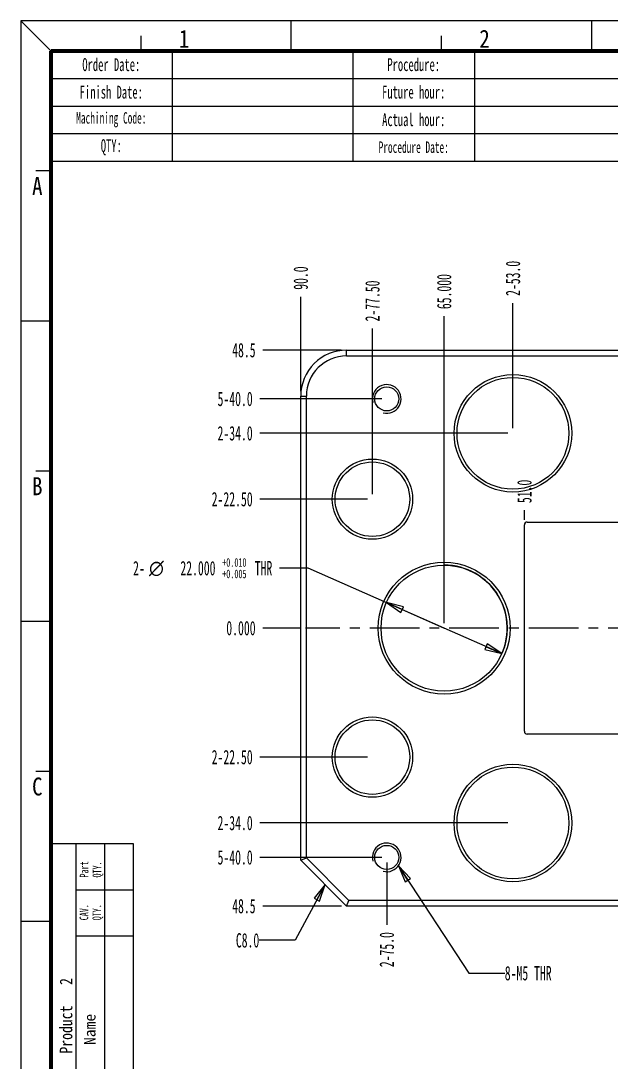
# Model space of a CAD drawing. Header units: millimetres. Extents: x 12 to 416, y 8 to 293.
# Drawn here: x 12.2 to 115.1, y 111.4 to 293.1 of the extents above; entities that cross this region are included whole.
import ezdxf
from ezdxf.enums import TextEntityAlignment as Align

# ---------------------------------------------------------------- set-up
doc = ezdxf.new("R2010")
doc.units = ezdxf.units.MM
doc.header["$LTSCALE"] = 23.1
doc.linetypes.add('CENTER', pattern=[0.6, 0.375, -0.075, 0.075, -0.075])
doc.layers.get('0').update_dxf_attribs({"linetype": 'CONTINUOUS'})
for name, color, linetype in [('AXIS', 7, 'CONTINUOUS'), ('DIM', 7, 'CONTINUOUS'), ('NOTE', 7, 'CONTINUOUS')]:
    doc.layers.add(name, color=color, linetype=linetype)
doc.styles.get("Standard").update_dxf_attribs({"font": 'txt', "width": 0.6})
doc.styles.add('TEXTSTYLE_10', font='txt')
doc.styles.add('TEXTSTYLE_2', font='gdt', dxfattribs={"width": 0.6})
doc.styles.add('TEXTSTYLE_4', font='txt', dxfattribs={"width": 0.8})
doc.styles.add('TEXTSTYLE_5', font='txt', dxfattribs={"width": 0.85})
doc.dimstyles.new('DIMSTYLE_1', dxfattribs={"dimtxt": 2.5, "dimasz": 3, "dimexe": 1.75, "dimexo": 0.875, "dimtad": 0, "dimtih": 1, "dimtoh": 1, "dimdec": 1, "dimzin": 0, "dimdsep": 46, "dimtxsty": 'Standard', "dimblk": 'CLOSED', "dimblk1": 'CLOSED', "dimblk2": 'CLOSED', "dimcen": 0.09, "dimadec": 0, "dimazin": 0, "dimtp": 0.3, "dimtm": 0.3, "dimtfac": 1, "dimtdec": 1, "dimtofl": 0, "dimtmove": 0, "dimatfit": 3, "dimldrblk": 'CLOSED', "dimfxl": 0, "dimtolj": 1, "dimtzin": 0, "dimarcsym": 0})
doc.dimstyles.new('DIMSTYLE_2', dxfattribs={"dimtxt": 2.5, "dimasz": 3, "dimexe": 1.75, "dimexo": 0.875, "dimtad": 0, "dimtih": 1, "dimtoh": 1, "dimdec": 3, "dimzin": 0, "dimdsep": 46, "dimtxsty": 'Standard', "dimblk": 'CLOSED', "dimblk1": 'CLOSED', "dimblk2": 'CLOSED', "dimcen": 0.09, "dimadec": 0, "dimazin": 0, "dimtp": 0.1, "dimtm": 0.1, "dimtfac": 1, "dimtdec": 3, "dimtofl": 0, "dimtmove": 0, "dimatfit": 3, "dimldrblk": 'CLOSED', "dimfxl": 0, "dimtolj": 1, "dimtzin": 0, "dimarcsym": 0})
doc.dimstyles.new('DIMSTYLE_3', dxfattribs={"dimtxt": 2.5, "dimasz": 3, "dimexe": 1.75, "dimexo": 0.875, "dimtad": 0, "dimtih": 1, "dimtoh": 1, "dimzin": 0, "dimdsep": 46, "dimtxsty": 'Standard', "dimblk": 'CLOSED', "dimblk1": 'CLOSED', "dimblk2": 'CLOSED', "dimcen": 0.09, "dimadec": 0, "dimazin": 0, "dimtp": 0.2, "dimtm": 0.2, "dimtfac": 1, "dimtofl": 0, "dimtmove": 0, "dimatfit": 3, "dimldrblk": 'CLOSED', "dimfxl": 0, "dimtolj": 1, "dimtzin": 0, "dimarcsym": 0})
doc.dimstyles.new('DIMSTYLE_5', dxfattribs={"dimtxt": 2.5, "dimasz": 3, "dimexe": 1.75, "dimexo": 0.875, "dimtad": 0, "dimtih": 1, "dimtoh": 1, "dimdec": 3, "dimzin": 0, "dimdsep": 46, "dimtxsty": 'Standard', "dimblk": 'CLOSED', "dimblk1": 'CLOSED', "dimblk2": 'CLOSED', "dimcen": 0.09, "dimadec": 0, "dimazin": 0, "dimtp": 0.3, "dimtm": 0.3, "dimtfac": 1, "dimtdec": 3, "dimtofl": 0, "dimtmove": 0, "dimatfit": 3, "dimldrblk": 'CLOSED', "dimfxl": 0, "dimtolj": 1, "dimtzin": 0, "dimarcsym": 0})
doc.dimstyles.new('DIMSTYLE_6', dxfattribs={"dimtxt": 2.5, "dimasz": 3, "dimexe": 1.75, "dimexo": 0.875, "dimtad": 0, "dimtih": 1, "dimtoh": 1, "dimzin": 0, "dimdsep": 46, "dimtxsty": 'Standard', "dimblk": 'CLOSED', "dimblk1": 'CLOSED', "dimblk2": 'CLOSED', "dimcen": 0.09, "dimadec": 0, "dimazin": 0, "dimtp": 0.3, "dimtm": 0.3, "dimtfac": 1, "dimtofl": 0, "dimtmove": 0, "dimatfit": 3, "dimldrblk": 'CLOSED', "dimfxl": 0, "dimtolj": 1, "dimtzin": 0, "dimarcsym": 0})
doc.dimstyles.new('DIMSTYLE_9', dxfattribs={"dimtxt": 2.5, "dimasz": 3, "dimexe": 1.75, "dimexo": 0.875, "dimtad": 1, "dimdec": 3, "dimzin": 0, "dimdsep": 46, "dimtxsty": 'Standard', "dimblk": 'CLOSED', "dimblk1": 'CLOSED', "dimblk2": 'CLOSED', "dimcen": 0.09, "dimadec": 0, "dimazin": 0, "dimtol": 1, "dimtp": 0.01, "dimtm": -0.005, "dimtfac": 0.6, "dimtdec": 3, "dimtofl": 0, "dimtmove": 0, "dimatfit": 3, "dimldrblk": 'CLOSED', "dimfxl": 0, "dimtolj": 1, "dimtzin": 0, "dimarcsym": 0})
doc.dimstyles.get("Standard").update_dxf_attribs({"dimtxt": 2.5, "dimasz": 3, "dimexe": 1.75, "dimexo": 0.875, "dimtad": 1, "dimdec": 3, "dimzin": 0, "dimdsep": 46, "dimtxsty": 'Standard', "dimblk": 'CLOSED', "dimblk1": 'CLOSED', "dimblk2": 'CLOSED', "dimcen": 0.09, "dimadec": 0, "dimazin": 0, "dimtol": 1, "dimtp": 0.001, "dimtm": 0.001, "dimtfac": 1, "dimtdec": 3, "dimtofl": 0, "dimtmove": 0, "dimatfit": 3, "dimldrblk": 'CLOSED', "dimfxl": 0, "dimtolj": 1, "dimtzin": 0, "dimarcsym": 0})

# ---------------------------------------------------------------- blocks, each defined once
blk = doc.blocks.new('*D1')
at = {"layer": 'DIM', "color": 2, "linetype": 'Continuous'}
blk.add_line((68.14, 138.6), (54.39, 138.6), dxfattribs=at)
at = {"layer": 'DIM', "color": 2, "linetype": 'Continuous', "insert": (53.14, 139.85), "char_height": 2.5, "width": 6, "attachment_point": 3, "line_spacing_factor": 0.9}
blk.add_mtext('48.5', dxfattribs=at)
blk = doc.blocks.new('_CLOSED')
at = {"color": 0, "linetype": 'ByBlock'}
for p, q in [((0, 0), (-1, 0.183)), ((-1, 0.183), (-1, -0.183)), ((-1, -0.183), (0, 0)), ((-1, 0), (0, 0))]:
    blk.add_line(p, q, dxfattribs=at)
blk = doc.blocks.new('*D2')
at = {"layer": 'DIM', "color": 2, "linetype": 'Continuous'}
blk.add_line((60.98, 187.1), (54.39, 187.1), dxfattribs=at)
at = {"layer": 'DIM', "color": 2, "linetype": 'Continuous', "insert": (53.14, 188.35), "char_height": 2.5, "width": 7.5, "attachment_point": 3, "line_spacing_factor": 0.9}
blk.add_mtext('0.000', dxfattribs=at)
blk = doc.blocks.new('*D3')
at = {"layer": 'DIM', "color": 2, "linetype": 'Continuous'}
blk.add_line((68.14, 235.6), (54.39, 235.6), dxfattribs=at)
at = {"layer": 'DIM', "color": 2, "linetype": 'Continuous', "insert": (53.14, 236.85), "char_height": 2.5, "width": 6, "attachment_point": 3, "line_spacing_factor": 0.9}
blk.add_mtext('48.5', dxfattribs=at)
blk = doc.blocks.new('*D6')
at = {"layer": 'DIM', "color": 2, "linetype": 'Continuous'}
blk.add_line((61.01, 228.47), (61.01, 244.88), dxfattribs=at)
at = {"layer": 'DIM', "color": 2, "linetype": 'Continuous', "insert": (59.76, 246.13), "char_height": 2.5, "width": 6, "attachment_point": 1, "rotation": 90, "line_spacing_factor": 0.9}
blk.add_mtext('90.0', dxfattribs=at)
blk = doc.blocks.new('*D7')
at = {"layer": 'DIM', "color": 2, "linetype": 'Continuous'}
blk.add_line((72.64, 209.6), (53.88, 209.6), dxfattribs=at)
at = {"layer": 'DIM', "color": 2, "linetype": 'Continuous', "insert": (52.63, 210.85), "char_height": 2.5, "width": 10.5, "attachment_point": 3, "line_spacing_factor": 0.9}
blk.add_mtext('2-22.50', dxfattribs=at)
blk = doc.blocks.new('*D8')
at = {"layer": 'DIM', "color": 2, "linetype": 'Continuous'}
blk.add_line((75.14, 227.1), (53.88, 227.1), dxfattribs=at)
at = {"layer": 'DIM', "color": 2, "linetype": 'Continuous', "insert": (52.63, 228.35), "char_height": 2.5, "width": 9, "attachment_point": 3, "line_spacing_factor": 0.9}
blk.add_mtext('5-40.0', dxfattribs=at)
blk = doc.blocks.new('*D9')
at = {"layer": 'DIM', "color": 2, "linetype": 'Continuous'}
blk.add_line((72.64, 164.6), (53.88, 164.6), dxfattribs=at)
at = {"layer": 'DIM', "color": 2, "linetype": 'Continuous', "insert": (52.63, 165.85), "char_height": 2.5, "width": 10.5, "attachment_point": 3, "line_spacing_factor": 0.9}
blk.add_mtext('2-22.50', dxfattribs=at)
blk = doc.blocks.new('*D10')
at = {"layer": 'DIM', "color": 2, "linetype": 'Continuous'}
blk.add_line((75.14, 147.1), (53.88, 147.1), dxfattribs=at)
at = {"layer": 'DIM', "color": 2, "linetype": 'Continuous', "insert": (52.63, 148.35), "char_height": 2.5, "width": 9, "attachment_point": 3, "line_spacing_factor": 0.9}
blk.add_mtext('5-40.0', dxfattribs=at)
blk = doc.blocks.new('*D11')
at = {"layer": 'DIM', "color": 2, "linetype": 'Continuous'}
blk.add_line((97.14, 153.1), (53.88, 153.1), dxfattribs=at)
at = {"layer": 'DIM', "color": 2, "linetype": 'Continuous', "insert": (52.63, 154.35), "char_height": 2.5, "width": 9, "attachment_point": 3, "line_spacing_factor": 0.9}
blk.add_mtext('2-34.0', dxfattribs=at)
blk = doc.blocks.new('*D12')
at = {"layer": 'DIM', "color": 2, "linetype": 'Continuous'}
blk.add_line((97.14, 221.1), (53.88, 221.1), dxfattribs=at)
at = {"layer": 'DIM', "color": 2, "linetype": 'Continuous', "insert": (52.63, 222.35), "char_height": 2.5, "width": 9, "attachment_point": 3, "line_spacing_factor": 0.9}
blk.add_mtext('2-34.0', dxfattribs=at)
blk = doc.blocks.new('*D13')
at = {"layer": 'DIM', "color": 2, "linetype": 'Continuous'}
blk.add_line((98.01, 221.97), (98.01, 243.81), dxfattribs=at)
at = {"layer": 'DIM', "color": 2, "linetype": 'Continuous', "insert": (96.76, 245.06), "char_height": 2.5, "width": 9, "attachment_point": 1, "rotation": 90, "line_spacing_factor": 0.9}
blk.add_mtext('2-53.0', dxfattribs=at)
blk = doc.blocks.new('*D17')
at = {"layer": 'DIM', "color": 2, "linetype": 'Continuous'}
blk.add_line((86.01, 187.97), (86.01, 241.5), dxfattribs=at)
at = {"layer": 'DIM', "color": 2, "linetype": 'Continuous', "insert": (84.76, 242.75), "char_height": 2.5, "width": 9, "attachment_point": 1, "rotation": 90, "line_spacing_factor": 0.9}
blk.add_mtext('65.000', dxfattribs=at)
blk = doc.blocks.new('*D19')
at = {"layer": 'DIM', "color": 2, "linetype": 'Continuous'}
blk.add_line((73.51, 210.47), (73.51, 239.36), dxfattribs=at)
at = {"layer": 'DIM', "color": 2, "linetype": 'Continuous', "insert": (72.26, 240.61), "char_height": 2.5, "width": 10.5, "attachment_point": 1, "rotation": 90, "line_spacing_factor": 0.9}
blk.add_mtext('2-77.50', dxfattribs=at)
blk = doc.blocks.new('*D20')
at = {"layer": 'DIM', "color": 2, "linetype": 'Continuous'}
blk.add_line((76.01, 146.22), (76.01, 135.31), dxfattribs=at)
at = {"layer": 'DIM', "color": 2, "linetype": 'Continuous', "insert": (74.76, 134.06), "char_height": 2.5, "width": 9, "attachment_point": 3, "rotation": 90, "line_spacing_factor": 0.9}
blk.add_mtext('2-75.0', dxfattribs=at)
blk = doc.blocks.new('*D24')
at = {"layer": 'DIM', "color": 2, "linetype": 'Continuous'}
for p, q in [((62.3, 197.56), (57.3, 197.56)), ((86.01, 187.1), (62.3, 197.56)), ((75.95, 191.54), (86.01, 187.1)), ((96.07, 182.65), (86.01, 187.1))]:
    blk.add_line(p, q, dxfattribs=at)
at = {"layer": 'DIM', "color": 2, "linetype": 'Continuous', "xscale": 3, "yscale": 3, "zscale": 3}
for p, rotation in [((75.95, 191.54), 156.1914678364), ((96.07, 182.65), 336.1914678364)]:
    blk.add_blockref('_CLOSED', p, dxfattribs=dict(at, rotation=rotation))
at = {"layer": 'DIM', "color": 2, "linetype": 'Continuous', "width": 0.6}
for s, height, p in [('2-', 2.5, (33.82, 196.31)), ('22.000', 2.5, (46.15, 196.31)), ('+0.010', 1.5, (51.55, 197.81)), ('THR', 2.5, (56.05, 196.31)), ('+0.005', 1.5, (51.55, 195.81))]:
    blk.add_text(s, height=height, dxfattribs=at).set_placement(p, align=Align.RIGHT)
at = {"layer": 'DIM', "color": 2, "linetype": 'Continuous', "style": 'TEXTSTYLE_2'}
blk.add_text('n', height=2.5, dxfattribs=at).set_placement((37.15, 196.31), align=Align.RIGHT)
blk = doc.blocks.new('*D27')
at = {"layer": 'DIM', "color": 2, "linetype": 'Continuous'}
blk.add_line((100.01, 205.97), (100.01, 207.66), dxfattribs=at)
at = {"layer": 'DIM', "color": 2, "linetype": 'Continuous', "insert": (98.76, 208.91), "char_height": 2.5, "width": 6, "attachment_point": 1, "rotation": 90, "line_spacing_factor": 0.9}
blk.add_mtext('51.0', dxfattribs=at)
blk = doc.blocks.new('*T43')
at = {"color": 0, "linetype": 'ByBlock', "lineweight": -2}
for p, q in [((0, 0), (392.97, 0)), ((0, 0), (0, -19.2)), ((21.2, 0), (21.2, -19.2)), ((52.73, 0), (52.73, -19.2)), ((73.93, 0), (73.93, -19.2)), ((105.46, 0), (105.46, -19.2)), ((136.99, 0), (136.99, -19.2)), ((168.52, 0), (168.52, -19.2)), ((200.05, 0), (200.05, -19.2)), ((231.58, 0), (231.58, -19.2)), ((263.11, 0), (263.11, -19.2)), ((294.64, 0), (294.64, -19.2)), ((326.17, 0), (326.17, -19.2)), ((392.97, 0), (392.97, -19.2)), ((0, -4.8), (326.17, -4.8)), ((0, -9.6), (326.17, -9.6)), ((0, -14.4), (326.17, -14.4)), ((0, -19.2), (392.97, -19.2))]:
    blk.add_line(p, q, dxfattribs=at)
at = {"color": 0, "linetype": 'Continuous'}
for s, insert, char_height, width, attachment_point in [('  Remark:   ', (326.23, -0.06), 3, 66.68, 1), ('Finish Date:', (10.6, -7.2), 2.25, 21.08, 5), ('Future hour:', (63.33, -7.2), 2.25, 21.08, 5), ('Machining Code:', (10.6, -12), 2, 21.08, 5), ('Actual hour:', (63.33, -12), 2.25, 21.08, 5), ('QTY:', (10.6, -16.8), 2.25, 21.08, 5), ('Procedure Date:', (63.33, -16.8), 2, 21.08, 5)]:
    blk.add_mtext(s, dxfattribs=dict(at, insert=insert, char_height=char_height, width=width, attachment_point=attachment_point))
at = {"color": 0, "linetype": 'Continuous', "char_height": 2.25, "width": 21.08, "attachment_point": 5, "line_spacing_factor": 0.9}
for s, insert in [('Order Date: ', (10.6, -2.4)), ('Procedure:', (63.33, -2.4))]:
    blk.add_mtext(s, dxfattribs=dict(at, insert=insert))
blk = doc.blocks.new('*T45')
at = {"color": 0, "linetype": 'ByBlock', "lineweight": -2}
for p, q in [((0, 0), (14.105, 0)), ((0, 0), (0, -135.975)), ((4.095, 0), (4.095, -93.45)), ((9.1, 0), (9.1, -135.975)), ((14.105, 0), (14.105, -135.975)), ((4.095, -8.05), (14.105, -8.05)), ((4.095, -16.1), (14.105, -16.1)), ((0, -46.725), (14.105, -46.725)), ((4.095, -54.775), (14.105, -54.775)), ((4.095, -62.825), (14.105, -62.825)), ((0, -93.45), (14.105, -93.45)), ((0, -104.65), (14.105, -104.65)), ((0, -124.775), (14.105, -124.775)), ((0, -135.975), (14.105, -135.975))]:
    blk.add_line(p, q, dxfattribs=at)

msp = doc.modelspace()

# ---------------------------------------------------------------- linework, layer by layer
at = {"color": 7, "linetype": 'Continuous'}
for p, q in [((17.4472, 287.8187), (12.2082, 293.0577)), ((12.216, 293.0561), (12.216, 8.0571)), ((415.3445, 293.0561), (12.216, 293.0561)), ((59.3588, 287.8187), (59.3588, 293.0577)), ((111.7482, 287.8187), (111.7482, 293.0577)), ((33.164, 287.8187), (33.164, 290.4382)), ((85.5535, 287.8187), (85.5535, 290.4382)), ((17.4472, 266.8629), (14.8277, 266.8629)), ((17.4472, 240.6682), (12.2082, 240.6682)), ((69.0106, 234.5953), (69.0106, 235.5953)), ((69.0106, 235.5953), (233.0106, 235.5953)), ((69.0106, 234.5953), (233.0106, 234.5953)), ((61.0106, 146.5953), (61.0106, 227.5953)), ((61.0106, 227.5953), (62.0106, 227.5953)), ((62.0106, 147.0095), (62.0106, 227.5953)), ((17.4472, 214.4734), (14.8277, 214.4734)), ((100.5106, 205.5953), (118.5106, 205.5953)), ((100.0106, 169.0953), (100.0106, 205.0953)), ((17.4472, 188.2787), (12.2082, 188.2787)), ((118.5106, 168.5953), (100.5106, 168.5953)), ((17.4472, 162.084), (14.8277, 162.084)), ((61.0106, 146.5953), (62.0106, 147.0095)), ((61.0106, 146.5953), (69.0106, 138.5953)), ((69.4248, 139.5953), (62.0106, 147.0095)), ((69.0106, 138.5953), (69.4248, 139.5953)), ((233.0106, 138.5953), (69.0106, 138.5953)), ((233.0106, 139.5953), (69.4248, 139.5953)), ((17.4472, 135.8892), (12.2082, 135.8892))]:
    msp.add_line(p, q, dxfattribs=at)
at = {"color": 7, "linetype": 'Continuous', "const_width": 0.7}
for points in [[(17.4472, 287.8187), (17.4472, 13.2978)], [(410.3683, 287.8187), (17.4472, 287.8187)]]:
    msp.add_lwpolyline(points, dxfattribs=at)
at = {"color": 7, "linetype": 'Continuous'}
for centre, radius in [((98.0106, 221.0953), 10.25), ((98.0106, 221.0953), 9.75), ((76.0106, 227.0953), 2.1), ((73.5106, 209.5953), 7), ((73.5106, 209.5953), 6.5), ((86.0106, 187.0953), 11.5), ((86.0106, 187.0953), 11), ((73.5106, 164.5953), 7), ((73.5106, 164.5953), 6.5), ((98.0106, 153.0953), 10.25), ((98.0106, 153.0953), 9.75), ((76.0106, 147.0953), 2.1)]:
    msp.add_circle(centre, radius, dxfattribs=at)
for centre, radius, start, end in [((69.0106, 227.5953), 8, 90, 180.000001), ((69.0106, 227.5953), 7, 90, 180), ((100.5106, 205.0953), 0.5, 90, 180), ((100.5106, 169.0953), 0.5, 180, 270)]:
    msp.add_arc(centre, radius, start, end, dxfattribs=at)
at = {"color": 2, "linetype": 'Continuous'}
for centre in [(76.0106, 227.0953), (76.0106, 147.0953)]:
    msp.add_arc(centre, 2.5, 255, 195, dxfattribs=at)
at = {"layer": 'AXIS', "color": 1, "linetype": 'CENTER'}
msp.add_line((151.0106, 187.0953), (61.8511, 187.0953), dxfattribs=at)
at = {"layer": 'DIM', "color": 2, "linetype": 'Continuous'}
msp.add_arc((86.0106, 187.0953), 11, 331.643425, 90, dxfattribs=at)

# ---------------------------------------------------------------- block references
for name, p in [('*T43', (17.3818, 287.7958)), ('*T45', (17.6874, 149.4981))]:
    msp.add_blockref(name, p)

# ---------------------------------------------------------------- texts
at = {"color": 7, "linetype": 'Continuous', "char_height": 3.1434, "width": 2.671864, "line_spacing_factor": 0.9, "style": 'TEXTSTYLE_5'}
for s, insert, attachment_point in [('1', (40.6722, 291.5066), 2), ('2', (93.0616, 291.5066), 2), ('A', (14.1687, 265.8151), 1), ('B', (14.1687, 213.4257), 1), ('C', (14.1687, 161.0362), 1)]:
    msp.add_mtext(s, dxfattribs=dict(at, insert=insert, attachment_point=attachment_point))
at = {"layer": 'NOTE', "color": 2, "linetype": 'Continuous', "char_height": 1.5, "width": 3.6, "attachment_point": 1, "rotation": 90, "line_spacing_factor": 0.9}
for s, insert in [('Part\\PQTY.', (22.4864, 143.5833)), ('CAV.\\PQTY.', (22.4561, 136.115))]:
    msp.add_mtext(s, dxfattribs=dict(at, insert=insert))
at = {"layer": 'NOTE', "color": 2, "linetype": 'Continuous', "char_height": 2.5, "line_spacing_factor": 0.9}
for s, insert, width, attachment_point in [('C8.0', (53.7805, 133.877), 6, 3), ('8-M5 THR', (96.5957, 128.1474), 12, 1)]:
    msp.add_mtext(s, dxfattribs=dict(at, insert=insert, width=width, attachment_point=attachment_point))
at = {"layer": 'NOTE', "color": 2, "linetype": 'Continuous', "attachment_point": 1, "rotation": 90, "line_spacing_factor": 0.9}
for s, insert, char_height, width, style in [('Product   2', (18.9854, 112.8633), 2.2, 19.36, 'TEXTSTYLE_4'), ('Name', (23.2268, 114.3599), 2, 8, 'TEXTSTYLE_10')]:
    msp.add_mtext(s, dxfattribs=dict(at, insert=insert, char_height=char_height, width=width, style=style))

# ---------------------------------------------------------------- dimensions: what is measured, and where the dimension line sits
at = {"layer": 'DIM', "color": 2, "linetype": 'Continuous'}
for feature_location, offset, dtype, origin, text, dimstyle, picture, middle in [((98.0106, 221.9703), (0, 21.8386), 1, (151.0106, 221.0953), '2-<>', 'DIMSTYLE_1', '*D13', (98.0106, 249.5589)), ((73.5106, 210.4703), (0, 28.8915), 1, (151.0106, 209.5953), '2-<>', 'DIMSTYLE_6', '*D19', (73.5106, 245.8618)), ((75.1356, 227.0953), (-21.2536, 0), 0, (76.0106, 187.0953), '5-<>', 'DIMSTYLE_1', '*D8', (48.132, 227.0953)), ((97.1356, 221.0953), (-43.2536, 0), 0, (98.0106, 187.0953), '2-<>', 'DIMSTYLE_1', '*D12', (48.132, 221.0953)), ((72.6356, 209.5953), (-18.7536, 0), 0, (73.5106, 187.0953), '2-<>', 'DIMSTYLE_3', '*D7', (47.382, 209.5953)), ((72.6356, 164.5953), (-18.7536, 0), 0, (73.5106, 187.0953), '2-<>', 'DIMSTYLE_3', '*D9', (47.382, 164.5953)), ((75.1356, 147.0953), (-21.2536, 0), 0, (76.0106, 187.0953), '5-<>', 'DIMSTYLE_1', '*D10', (48.132, 147.0953)), ((97.1356, 153.0953), (-43.2536, 0), 0, (98.0106, 187.0953), '2-<>', 'DIMSTYLE_1', '*D11', (48.132, 153.0953)), ((76.0106, 146.2203), (0, -10.91), 1, (151.0106, 147.0953), '2-<>', 'DIMSTYLE_1', '*D20', (76.0106, 129.5603))]:
    dim = msp.add_ordinate_dim(feature_location=feature_location, offset=offset, dtype=dtype, origin=origin, text=text, dimstyle=dimstyle, override={"dimtad": 1, "dimtih": 0, "dimtoh": 0}, dxfattribs=at)
    dim.commit()
    dim.dimension.update_dxf_attribs({"geometry": picture, "text_midpoint": middle})
for feature_location, offset, dtype, origin, dimstyle, picture, middle in [((61.0106, 228.4703), (0, 16.4059), 1, (151.0106, 227.5953), 'DIMSTYLE_1', '*D6', (61.0106, 249.1262)), ((86.0106, 187.9703), (0, 53.5261), 1, (151.0106, 187.0953), 'DIMSTYLE_5', '*D17', (86.0106, 247.2464)), ((68.1356, 235.5953), (-13.7436, 0), 0, (69.0106, 187.0953), 'DIMSTYLE_1', '*D3', (50.142, 235.5953)), ((100.0106, 205.9703), (0, 1.6888), 1, (151.0106, 205.0953), 'DIMSTYLE_1', '*D27', (100.0106, 211.9091)), ((60.9760978563, 187.0952970297), (-6.58412, 0), 0, (61.8510978563, 187.0952970297), 'DIMSTYLE_2', '*D2', (49.3919778563, 187.0952970297)), ((68.1356, 138.5953), (-13.7436, 0), 0, (61.8511, 187.0953), 'DIMSTYLE_1', '*D1', (50.142, 138.5953))]:
    dim = msp.add_ordinate_dim(feature_location=feature_location, offset=offset, dtype=dtype, origin=origin, dimstyle=dimstyle, override={"dimtad": 1, "dimtih": 0, "dimtoh": 0}, dxfattribs=at)
    dim.commit()
    dim.dimension.update_dxf_attribs({"geometry": picture, "text_midpoint": middle})
dim = msp.add_diameter_dim_2p(p1=(75.9467, 191.5358), p2=(96.0745, 182.6548), text='2-<>THR', dimstyle='DIMSTYLE_9', override={"dimtad": 0, "dimtih": 1, "dimtoh": 1}, dxfattribs=at)
dim.commit()
dim.dimension.update_dxf_attribs({"geometry": '*D24', "text_midpoint": (43.4364, 197.5558), "dimtype": 163})

# ---------------------------------------------------------------- leaders
at = {"layer": 'NOTE', "color": 2, "linetype": 'Continuous', "annotation_type": 0, "has_hookline": 1, "hookline_direction": 1}
for points, text_width in [([(78.0331, 145.6258), (90.3457, 126.8974), (96.5957, 126.8974)], 11.5332), ([(65.246, 142.3599), (60.0305, 132.627), (53.7805, 132.627)], 4.2834)]:
    msp.add_leader(points, dimstyle='Standard', override={"dimtad": 0}, dxfattribs=dict(at, text_width=text_width))

doc.saveas('drawing.dxf')
